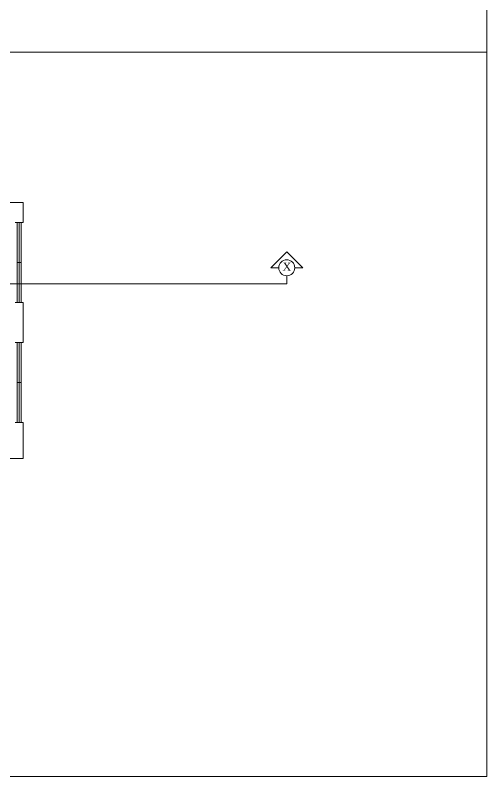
# Model space of a CAD drawing. Header units: inches. Extents: x 4 to 844, y 19 to 530.
# Drawn here: x 47.5 to 59.27, y 171.45 to 190.41 of the extents above; entities that cross this region are included whole.
import ezdxf

# ---------------------------------------------------------------- set-up
doc = ezdxf.new("R2010")
doc.units = ezdxf.units.IN
doc.header["$MEASUREMENT"] = 0
doc.linetypes.add('LÍNEAS_OCULTAS2', pattern=[4.7625, 3.175, -1.5875])
doc.layers.add('arco', color=51, linetype='LÍNEAS_OCULTAS2', lineweight=35)
doc.layers.add('EJES', color=2, linetype='Continuous', lineweight=100)
doc.styles.get("Standard").update_dxf_attribs({"font": 'arial.ttf'})

msp = doc.modelspace()

# ---------------------------------------------------------------- linework, layer by layer
at = {"color": 40, "lineweight": 0, "true_color": 0xf8d731}
for p, q in [((47.19592, 185.72995), (47.69592, 185.72995)), ((47.69592, 185.72995), (47.69592, 185.22995)), ((47.49592, 185.22995), (47.69592, 185.22995)), ((47.54592, 185.22995), (47.54592, 183.22995)), ((47.59592, 185.22995), (47.59592, 183.22995)), ((47.64592, 185.22995), (47.64592, 183.22995)), ((47.54592, 184.22995), (47.64592, 184.22995)), ((47.49592, 183.22995), (47.69592, 183.22995)), ((47.69592, 183.22995), (47.69592, 182.22995)), ((47.49592, 182.22995), (47.69592, 182.22995)), ((47.54592, 182.22995), (47.54592, 180.22995)), ((47.59592, 182.22995), (47.59592, 180.22995)), ((47.64592, 182.22995), (47.64592, 180.22995)), ((47.54592, 181.22995), (47.64592, 181.22995)), ((47.49592, 180.22995), (47.69592, 180.22995)), ((47.69592, 180.22995), (47.69592, 179.32995)), ((47.69592, 179.32995), (47.19592, 179.32995))]:
    msp.add_line(p, q, dxfattribs=at)
at = {"lineweight": 0}
for points in [[(6.10626, 207.59578), (59.26807, 207.59578), (59.26807, 189.48967), (6.10626, 189.48967)], [(6.10626, 189.48967), (59.26807, 189.48967), (59.26807, 171.38356), (6.10626, 171.38356)]]:
    msp.add_lwpolyline(points, close=True, dxfattribs=at)
at = {"layer": 'EJES', "lineweight": 0}
for p, q in [((53.87351, 184.09993), (54.27351, 184.49993)), ((54.27351, 184.49993), (54.67351, 184.09993)), ((54.07351, 184.09993), (53.87351, 184.09993)), ((54.47351, 184.09993), (54.67351, 184.09993)), ((54.27351, 183.69993), (54.27351, 183.89993)), ((54.27351, 183.69993), (15.34874, 183.69993))]:
    msp.add_line(p, q, dxfattribs=at)
msp.add_circle((54.27351, 184.09993), 0.2, dxfattribs=at)

# ---------------------------------------------------------------- texts
at = {"layer": 'arco', "lineweight": 0, "insert": (54.16956, 184.22466), "char_height": 0.2, "width": 0.1166522, "attachment_point": 1}
msp.add_mtext('{\\fTimes New Roman|b0|i0|c0|p18;X}', dxfattribs=at)

doc.saveas('drawing.dxf')
